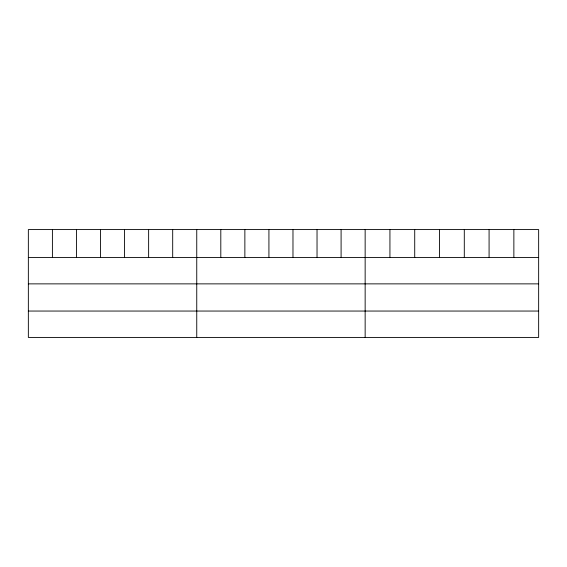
<?xml version="1.0" encoding="UTF-8"?>
<svg xmlns="http://www.w3.org/2000/svg" width="567" height="567" viewBox="0 0 567 567"><rect width="100%" height="100%" fill="white"/><g stroke="black" fill="none" stroke-linecap="round" stroke-linejoin="round"><path stroke-width="0.85" d="M538.65 283.869L538.65 229.578L28.35 229.578L28.35 337.422L538.65 337.422L538.65 283.869L28.35 283.869M28.35 257.489L538.65 257.489M28.35 311.049L538.65 311.049M513.865 229.578L513.865 257.489M489.08 229.578L489.08 257.489M464.295 229.578L464.295 257.489M439.503 229.578L439.503 257.489M414.718 229.578L414.718 257.489M389.933 229.578L389.933 257.489M365.148 229.578L365.148 337.422M341.093 229.578L341.093 257.489M317.031 229.578L317.031 257.489M292.976 229.578L292.976 257.489M268.921 229.578L268.921 257.489M244.866 229.578L244.866 257.489M220.804 229.578L220.804 257.489M196.749 229.578L196.749 337.422M172.694 229.578L172.694 257.489M148.632 229.578L148.632 257.489M124.577 229.578L124.577 257.489M100.522 229.578L100.522 257.489M76.467 229.578L76.467 257.489M52.405 229.578L52.405 257.489"/></g></svg>
